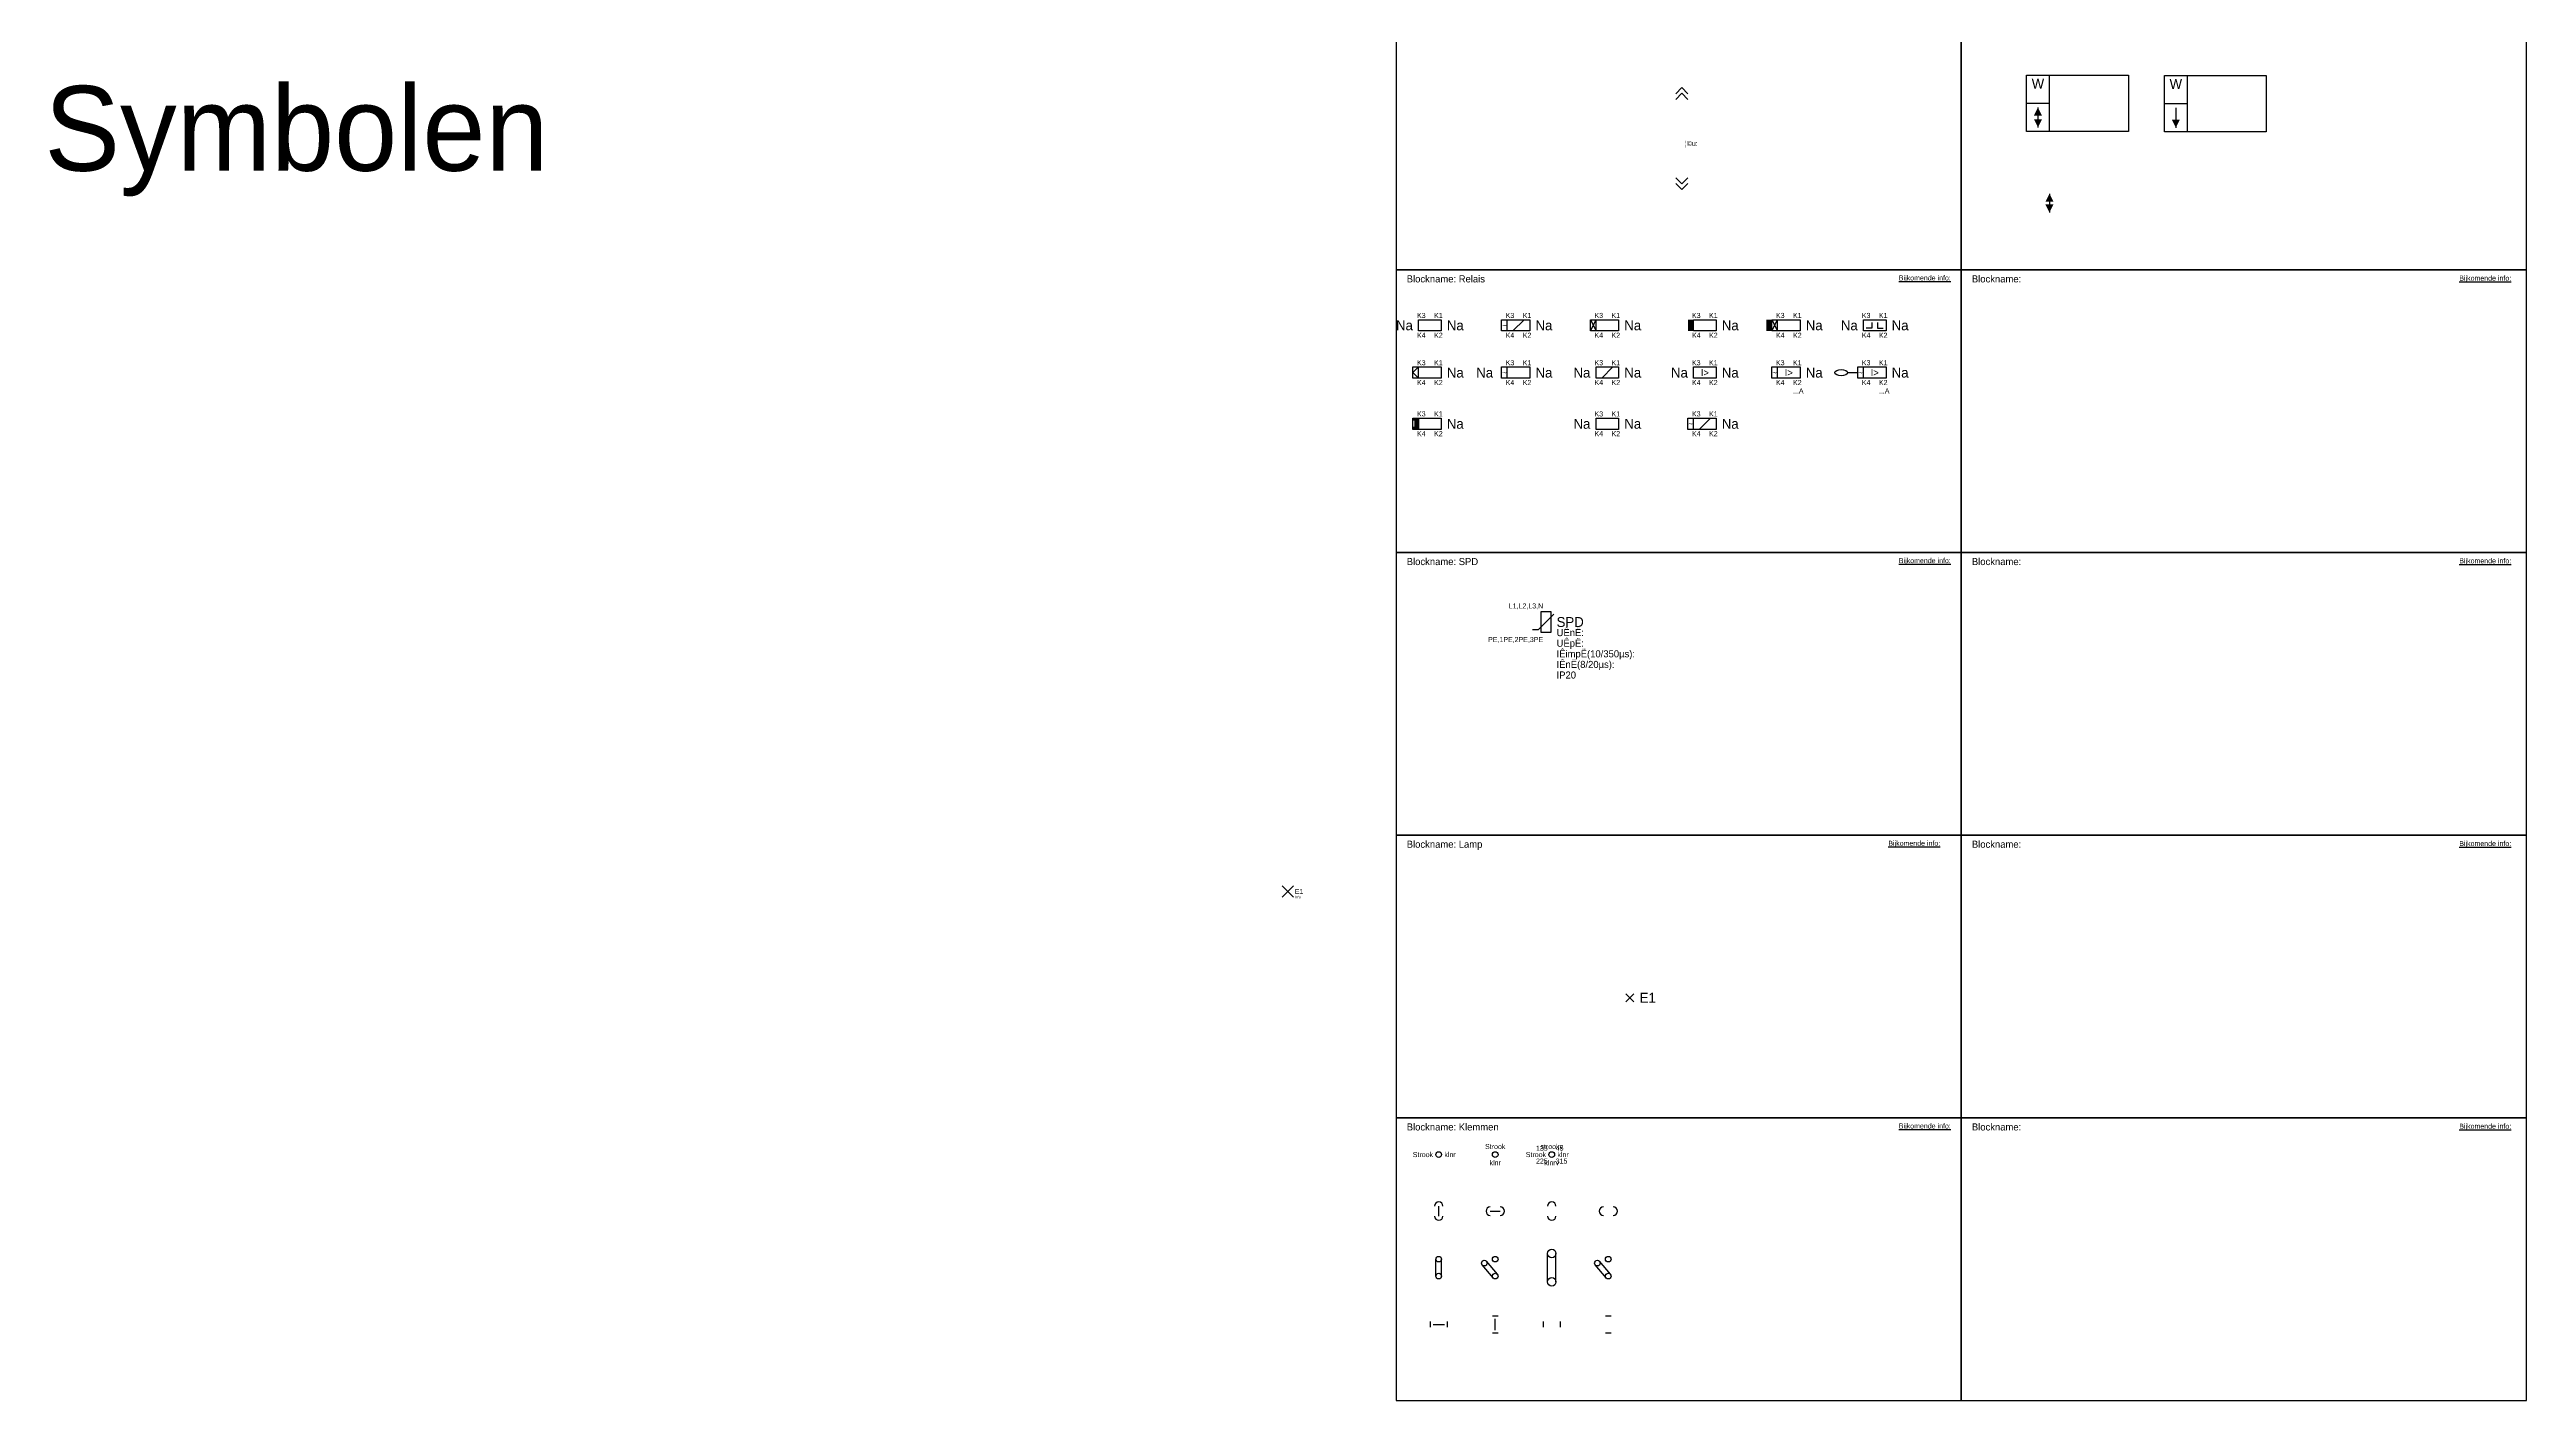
# Model space of a CAD drawing. Header units: millimetres. Extents: x -7152 to 5843, y -5056 to 10205.
# Drawn here: x -477 to 400, y -2 to 478 of the extents above; entities that cross this region are included whole.
import ezdxf
from ezdxf.enums import TextEntityAlignment as Align

# ---------------------------------------------------------------- set-up
doc = ezdxf.new("R2010")
doc.units = ezdxf.units.MM
doc.layers.add('35', color=2, linetype='Continuous')
doc.styles.add('ISOPLUS', font='isoplus')
doc.styles.get("Standard").update_dxf_attribs({"font": 'isoplus.shx'})

# ---------------------------------------------------------------- blocks, each defined once
blk = doc.blocks.new('SPD')
at = {"color": 2}
for p, q in [((-1.75, 0), (1.75, 0)), ((-1.75, -7.5), (-1.75, 0)), ((1.75, 0), (1.75, -7.5)), ((1.75, -7.5), (-1.75, -7.5))]:
    blk.add_line(p, q, dxfattribs=at)
for q in [(-4.75, -6.5), (2.75, -1)]:
    blk.add_line((-2.75, -6.5), q)
at = {"color": 7}
for s, p in [('UÊnË:', (3.75, -7.51)), ('UÊpË:', (3.75, -11.26)), ('IÊimpË(10/350µs):', (3.75, -15.01)), ('IÊnË(8/20µs):', (3.75, -18.76)), ('IP20', (3.75, -22.51))]:
    blk.add_text(s, height=2.5, dxfattribs=at).set_placement(p, align=Align.MIDDLE_LEFT)
at = {"color": 1}
for tag, p in [('INGANG', (-1, 1.94)), ('UITGANG', (-1, -9.96))]:
    blk.add_attdef(tag, text='', height=1.8, dxfattribs=at).set_placement(p, align=Align.MIDDLE_RIGHT)
at = {"color": 2}
blk.add_attdef('NAAM', text='', height=3.5, dxfattribs=at).set_placement((3.75, -3.76), align=Align.MIDDLE_LEFT)
at = {"color": 7}
for tag, p in [('UN', (8, -7.51)), ('UP', (8, -11.26)), ('IN', (21.33, -18.76)), ('IIMP', (26.4, -15.01))]:
    blk.add_attdef(tag, text='', height=2.5, dxfattribs=at).set_placement(p, align=Align.MIDDLE_LEFT)
blk = doc.blocks.new('*U353')
at = {"color": 0}
blk.add_lwpolyline([(-4, 0), (4, 0), (4, -4), (-4, -4)], close=True, dxfattribs=at)
at = {"color": 1, "style": 'ISOPLUS'}
for tag, p in [('KLNRLB', (-1.5, 1.5)), ('KLNRLO', (-1.5, -5.5))]:
    blk.add_attdef(tag, text='', height=1.8, dxfattribs=at).set_placement(p, align=Align.MIDDLE_RIGHT)
blk.add_attdef('KLNRRB', (1.5, 0.6), '', height=1.8, dxfattribs=at)
at = {"color": 2, "style": 'ISOPLUS'}
blk.add_attdef('NAAM_LINKS', text='', height=3.5, dxfattribs=at).set_placement((-6, -2), align=Align.MIDDLE_RIGHT)
at = {"color": 1, "style": 'ISOPLUS'}
blk.add_attdef('KLNRRO', text='', height=1.8, dxfattribs=at).set_placement((1.5, -4.6), align=Align.TOP_LEFT)
at = {"color": 2, "style": 'ISOPLUS'}
blk.add_attdef('NAAM_RECHTS', text='', height=3.5, dxfattribs=at).set_placement((6, -2), align=Align.MIDDLE_LEFT)
blk = doc.blocks.new('*U473')
at = {"color": 1, "linetype": 'Continuous'}
for points in [[(-2.12, 17.5), (0, 19.63), (2.12, 17.5)], [(-2.12, 15.5), (0, 17.63), (2.12, 15.5)], [(-2.12, -12.25), (0, -14.37), (2.12, -12.25)], [(-2.12, -14.25), (0, -16.37), (2.12, -14.25)]]:
    blk.add_lwpolyline(points, dxfattribs=at)
at = {"color": 1, "style": 'ISOPLUS'}
blk.add_text('¦©u:', height=1.8, dxfattribs=at).set_placement((5.65, -0.11), align=Align.MIDDLE_RIGHT)
at = {"color": 2, "linetype": 'Continuous', "style": 'ISOPLUS'}
blk.add_attdef('VOETNAAM', text='', height=3.5, dxfattribs=at).set_placement((2.5, 3.99), align=Align.MIDDLE_LEFT)
at = {"color": 1, "linetype": 'Continuous', "style": 'ISOPLUS'}
blk.add_attdef('IU', (6.65, -1.01), '', height=1.8, dxfattribs=at)
blk = doc.blocks.new('*U354')
at = {"linetype": 'Continuous'}
blk.add_line((-2, -4), (2, 0), dxfattribs=at)
at = {"color": 0, "lineweight": -2}
blk.add_lwpolyline([(-4, -4), (-6, -4), (-6, 0), (-4, 0)], dxfattribs=at)
at = {"color": 0}
blk.add_lwpolyline([(-4, 0), (4, 0), (4, -4), (-4, -4)], close=True, dxfattribs=at)
at = {"color": 1, "lineweight": -2, "style": 'ISOPLUS'}
blk.add_text('~', height=2, dxfattribs=at).set_placement((-5, -2), align=Align.MIDDLE)
at = {"color": 1, "style": 'ISOPLUS'}
for tag, p in [('KLNRLB', (-1.5, 1.5)), ('KLNRLO', (-1.5, -5.5))]:
    blk.add_attdef(tag, text='', height=1.8, dxfattribs=at).set_placement(p, align=Align.MIDDLE_RIGHT)
blk.add_attdef('KLNRRB', (1.5, 0.6), '', height=1.8, dxfattribs=at)
at = {"color": 2}
blk.add_attdef('NAAM_LINKS_', text='', height=3.5, dxfattribs=at).set_placement((-9, -2), align=Align.MIDDLE_RIGHT)
at = {"color": 1, "style": 'ISOPLUS'}
blk.add_attdef('KLNRRO', text='', height=1.8, dxfattribs=at).set_placement((1.5, -4.6), align=Align.TOP_LEFT)
at = {"color": 2, "style": 'ISOPLUS'}
blk.add_attdef('NAAM_RECHTS', text='', height=3.5, dxfattribs=at).set_placement((6, -2), align=Align.MIDDLE_LEFT)
blk = doc.blocks.new('*U355')
at = {"color": 1, "lineweight": -2}
for p, q in [((-6, 0), (-4, -4)), ((-6, -4), (-4, 0))]:
    blk.add_line(p, q, dxfattribs=at)
at = {"color": 0, "lineweight": -2}
blk.add_lwpolyline([(-4, -4), (-6, -4), (-6, 0), (-4, 0)], dxfattribs=at)
at = {"color": 0}
blk.add_lwpolyline([(-4, 0), (4, 0), (4, -4), (-4, -4)], close=True, dxfattribs=at)
at = {"color": 1, "style": 'ISOPLUS'}
for tag, p in [('KLNRLB', (-1.5, 1.5)), ('KLNRLO', (-1.5, -5.5))]:
    blk.add_attdef(tag, text='', height=1.8, dxfattribs=at).set_placement(p, align=Align.MIDDLE_RIGHT)
blk.add_attdef('KLNRRB', (1.5, 0.6), '', height=1.8, dxfattribs=at)
at = {"color": 2}
blk.add_attdef('NAAM_LINKS_', text='', height=3.5, dxfattribs=at).set_placement((-9, -2), align=Align.MIDDLE_RIGHT)
at = {"color": 1, "style": 'ISOPLUS'}
blk.add_attdef('KLNRRO', text='', height=1.8, dxfattribs=at).set_placement((1.5, -4.6), align=Align.TOP_LEFT)
at = {"color": 2, "style": 'ISOPLUS'}
blk.add_attdef('NAAM_RECHTS', text='', height=3.5, dxfattribs=at).set_placement((6, -2), align=Align.MIDDLE_LEFT)
blk = doc.blocks.new('*U356')
at = {"color": 0}
blk.add_lwpolyline([(-4, 0), (4, 0), (4, -4), (-4, -4)], close=True, dxfattribs=at)
at = {"color": 7}
blk.add_solid([(-6, 0), (-4, 0), (-6, -4), (-4, -4)], dxfattribs=at)
at = {"color": 1, "style": 'ISOPLUS'}
for tag, p in [('KLNRLB', (-1.5, 1.5)), ('KLNRLO', (-1.5, -5.5))]:
    blk.add_attdef(tag, text='', height=1.8, dxfattribs=at).set_placement(p, align=Align.MIDDLE_RIGHT)
blk.add_attdef('KLNRRB', (1.5, 0.6), '', height=1.8, dxfattribs=at)
at = {"color": 2}
blk.add_attdef('NAAM_LINKS_', text='', height=3.5, dxfattribs=at).set_placement((-9, -2), align=Align.MIDDLE_RIGHT)
at = {"color": 1}
blk.add_attdef('VERTRAGING', text='', height=1.8, dxfattribs=at).set_placement((1.5, -7.6), align=Align.TOP_LEFT)
at = {"color": 1, "style": 'ISOPLUS'}
blk.add_attdef('KLNRRO', text='', height=1.8, dxfattribs=at).set_placement((1.5, -4.6), align=Align.TOP_LEFT)
at = {"color": 2, "style": 'ISOPLUS'}
blk.add_attdef('NAAM_RECHTS', text='', height=3.5, dxfattribs=at).set_placement((6, -2), align=Align.MIDDLE_LEFT)
blk = doc.blocks.new('*U357')
at = {"color": 1, "lineweight": -2}
for p, q in [((-6, 0), (-4, -4)), ((-6, -4), (-4, 0))]:
    blk.add_line(p, q, dxfattribs=at)
at = {"color": 0, "lineweight": -2}
blk.add_lwpolyline([(-4, -4), (-6, -4), (-6, 0), (-4, 0)], dxfattribs=at)
at = {"color": 0}
blk.add_lwpolyline([(-4, 0), (4, 0), (4, -4), (-4, -4)], close=True, dxfattribs=at)
at = {"color": 7}
blk.add_solid([(-8, 0), (-6, 0), (-8, -4), (-6, -4)], dxfattribs=at)
at = {"color": 1, "style": 'ISOPLUS'}
for tag, p in [('KLNRLB', (-1.5, 1.5)), ('KLNRLO', (-1.5, -5.5))]:
    blk.add_attdef(tag, text='', height=1.8, dxfattribs=at).set_placement(p, align=Align.MIDDLE_RIGHT)
blk.add_attdef('KLNRRB', (1.5, 0.6), '', height=1.8, dxfattribs=at)
at = {"color": 2}
blk.add_attdef('NAAM_LINKS_', text='', height=3.5, dxfattribs=at).set_placement((-9, -2), align=Align.MIDDLE_RIGHT)
at = {"color": 1}
blk.add_attdef('VERTRAGING', text='', height=1.8, dxfattribs=at).set_placement((1.5, -7.6), align=Align.TOP_LEFT)
at = {"color": 1, "style": 'ISOPLUS'}
blk.add_attdef('KLNRRO', text='', height=1.8, dxfattribs=at).set_placement((1.5, -4.6), align=Align.TOP_LEFT)
at = {"color": 2, "style": 'ISOPLUS'}
blk.add_attdef('NAAM_RECHTS', text='', height=3.5, dxfattribs=at).set_placement((6, -2), align=Align.MIDDLE_LEFT)
blk = doc.blocks.new('*U358')
at = {"color": 0}
blk.add_lwpolyline([(-4, 0), (4, 0), (4, -4), (-4, -4)], close=True, dxfattribs=at)
at = {"color": 1}
for points in [[(-1, -1), (-1, -3), (-3, -3)], [(1, -1), (1, -3), (3, -3)]]:
    blk.add_lwpolyline(points, dxfattribs=at)
at = {"color": 1, "style": 'ISOPLUS'}
for tag, p in [('KLNRLB', (-1.5, 1.5)), ('KLNRLO', (-1.5, -5.5))]:
    blk.add_attdef(tag, text='', height=1.8, dxfattribs=at).set_placement(p, align=Align.MIDDLE_RIGHT)
blk.add_attdef('KLNRRB', (1.5, 0.6), '', height=1.8, dxfattribs=at)
at = {"color": 2, "style": 'ISOPLUS'}
blk.add_attdef('NAAM_LINKS', text='', height=3.5, dxfattribs=at).set_placement((-6, -2), align=Align.MIDDLE_RIGHT)
at = {"color": 1, "style": 'ISOPLUS'}
blk.add_attdef('KLNRRO', text='', height=1.8, dxfattribs=at).set_placement((1.5, -4.6), align=Align.TOP_LEFT)
at = {"color": 2, "style": 'ISOPLUS'}
blk.add_attdef('NAAM_RECHTS', text='', height=3.5, dxfattribs=at).set_placement((6, -2), align=Align.MIDDLE_LEFT)
blk = doc.blocks.new('*U359')
at = {"color": 0, "lineweight": -2}
blk.add_lwpolyline([(-4, -4), (-6, -4), (-6, 0), (-4, 0)], dxfattribs=at)
at = {"color": 1, "lineweight": -2}
blk.add_lwpolyline([(-4, 0), (-6, -2), (-4, -4)], dxfattribs=at)
at = {"color": 0}
blk.add_lwpolyline([(-4, 0), (4, 0), (4, -4), (-4, -4)], close=True, dxfattribs=at)
at = {"color": 1, "style": 'ISOPLUS'}
for tag, p in [('KLNRLB', (-1.5, 1.5)), ('KLNRLO', (-1.5, -5.5))]:
    blk.add_attdef(tag, text='', height=1.8, dxfattribs=at).set_placement(p, align=Align.MIDDLE_RIGHT)
blk.add_attdef('KLNRRB', (1.5, 0.6), '', height=1.8, dxfattribs=at)
at = {"color": 2}
blk.add_attdef('NAAM_LINKS_', text='', height=3.5, dxfattribs=at).set_placement((-9, -2), align=Align.MIDDLE_RIGHT)
at = {"color": 1, "style": 'ISOPLUS'}
blk.add_attdef('KLNRRO', text='', height=1.8, dxfattribs=at).set_placement((1.5, -4.6), align=Align.TOP_LEFT)
at = {"color": 2, "style": 'ISOPLUS'}
blk.add_attdef('NAAM_RECHTS', text='', height=3.5, dxfattribs=at).set_placement((6, -2), align=Align.MIDDLE_LEFT)
blk = doc.blocks.new('*U360')
at = {"color": 0, "lineweight": -2}
blk.add_lwpolyline([(-4, -4), (-6, -4), (-6, 0), (-4, 0)], dxfattribs=at)
at = {"color": 0}
blk.add_lwpolyline([(-4, 0), (4, 0), (4, -4), (-4, -4)], close=True, dxfattribs=at)
at = {"color": 1, "lineweight": -2, "style": 'ISOPLUS'}
blk.add_text('~', height=2, dxfattribs=at).set_placement((-5, -2), align=Align.MIDDLE)
at = {"color": 1, "style": 'ISOPLUS'}
for tag, p in [('KLNRLB', (-1.5, 1.5)), ('KLNRLO', (-1.5, -5.5))]:
    blk.add_attdef(tag, text='', height=1.8, dxfattribs=at).set_placement(p, align=Align.MIDDLE_RIGHT)
blk.add_attdef('KLNRRB', (1.5, 0.6), '', height=1.8, dxfattribs=at)
at = {"color": 2}
blk.add_attdef('NAAM_LINKS_', text='', height=3.5, dxfattribs=at).set_placement((-9, -2), align=Align.MIDDLE_RIGHT)
at = {"color": 1, "style": 'ISOPLUS'}
blk.add_attdef('KLNRRO', text='', height=1.8, dxfattribs=at).set_placement((1.5, -4.6), align=Align.TOP_LEFT)
at = {"color": 2, "style": 'ISOPLUS'}
blk.add_attdef('NAAM_RECHTS', text='', height=3.5, dxfattribs=at).set_placement((6, -2), align=Align.MIDDLE_LEFT)
blk = doc.blocks.new('*U361')
at = {"color": 0}
blk.add_line((-2, -4), (2, 0), dxfattribs=at)
blk.add_lwpolyline([(-4, 0), (4, 0), (4, -4), (-4, -4)], close=True, dxfattribs=at)
at = {"color": 1, "style": 'ISOPLUS'}
for tag, p in [('KLNRLB', (-1.5, 1.5)), ('KLNRLO', (-1.5, -5.5))]:
    blk.add_attdef(tag, text='', height=1.8, dxfattribs=at).set_placement(p, align=Align.MIDDLE_RIGHT)
blk.add_attdef('KLNRRB', (1.5, 0.6), '', height=1.8, dxfattribs=at)
at = {"color": 2, "style": 'ISOPLUS'}
blk.add_attdef('NAAM_LINKS', text='', height=3.5, dxfattribs=at).set_placement((-6, -2), align=Align.MIDDLE_RIGHT)
at = {"color": 1, "style": 'ISOPLUS'}
blk.add_attdef('KLNRRO', text='', height=1.8, dxfattribs=at).set_placement((1.5, -4.6), align=Align.TOP_LEFT)
at = {"color": 2, "style": 'ISOPLUS'}
blk.add_attdef('NAAM_RECHTS', text='', height=3.5, dxfattribs=at).set_placement((6, -2), align=Align.MIDDLE_LEFT)
blk = doc.blocks.new('*U362')
at = {"color": 0}
blk.add_lwpolyline([(-4, 0), (4, 0), (4, -4), (-4, -4)], close=True, dxfattribs=at)
at = {"color": 1, "style": 'ISOPLUS'}
for tag, p in [('KLNRLB', (-1.5, 1.5)), ('KLNRLO', (-1.5, -5.5))]:
    blk.add_attdef(tag, text='', height=1.8, dxfattribs=at).set_placement(p, align=Align.MIDDLE_RIGHT)
blk.add_attdef('KLNRRB', (1.5, 0.6), '', height=1.8, dxfattribs=at)
at = {"color": 2, "style": 'ISOPLUS'}
blk.add_attdef('NAAM_LINKS', text='', height=3.5, dxfattribs=at).set_placement((-6, -2), align=Align.MIDDLE_RIGHT)
blk.add_attdef('MEET', text='', height=2.5).set_placement((0, -2), align=Align.MIDDLE_CENTER)
at = {"color": 1, "style": 'ISOPLUS'}
blk.add_attdef('KLNRRO', text='', height=1.8, dxfattribs=at).set_placement((1.5, -4.6), align=Align.TOP_LEFT)
at = {"color": 2, "style": 'ISOPLUS'}
blk.add_attdef('NAAM_RECHTS', text='', height=3.5, dxfattribs=at).set_placement((6, -2), align=Align.MIDDLE_LEFT)
blk = doc.blocks.new('*U363')
at = {"color": 0, "lineweight": -2}
blk.add_lwpolyline([(-4, -4), (-6, -4), (-6, 0), (-4, 0)], dxfattribs=at)
at = {"color": 0}
blk.add_lwpolyline([(-4, 0), (4, 0), (4, -4), (-4, -4)], close=True, dxfattribs=at)
at = {"color": 1, "lineweight": -2, "style": 'ISOPLUS'}
blk.add_text('~', height=2, dxfattribs=at).set_placement((-5, -2), align=Align.MIDDLE)
at = {"color": 1, "style": 'ISOPLUS'}
for tag, p in [('KLNRLB', (-1.5, 1.5)), ('KLNRLO', (-1.5, -5.5))]:
    blk.add_attdef(tag, text='', height=1.8, dxfattribs=at).set_placement(p, align=Align.MIDDLE_RIGHT)
blk.add_attdef('KLNRRB', (1.5, 0.6), '', height=1.8, dxfattribs=at)
at = {"color": 2}
blk.add_attdef('NAAM_LINKS_', text='', height=3.5, dxfattribs=at).set_placement((-9, -2), align=Align.MIDDLE_RIGHT)
blk.add_attdef('MEET', text='', height=2.5).set_placement((0, -2), align=Align.MIDDLE_CENTER)
at = {"color": 1}
blk.add_attdef('WAARDE', text='', height=1.8, dxfattribs=at).set_placement((1.5, -7.6), align=Align.TOP_LEFT)
at = {"color": 1, "style": 'ISOPLUS'}
blk.add_attdef('KLNRRO', text='', height=1.8, dxfattribs=at).set_placement((1.5, -4.6), align=Align.TOP_LEFT)
at = {"color": 2, "style": 'ISOPLUS'}
blk.add_attdef('NAAM_RECHTS', text='', height=3.5, dxfattribs=at).set_placement((6, -2), align=Align.MIDDLE_LEFT)
blk = doc.blocks.new('*U364')
at = {"color": 1, "linetype": 'Continuous'}
blk.add_line((-9.61, -2), (-6, -2), dxfattribs=at)
at = {"color": 0, "lineweight": -2}
blk.add_lwpolyline([(-4, -4), (-6, -4), (-6, 0), (-4, 0)], dxfattribs=at)
at = {"color": 0}
blk.add_lwpolyline([(-4, 0), (4, 0), (4, -4), (-4, -4)], close=True, dxfattribs=at)
at = {"color": 1, "linetype": 'Continuous'}
blk.add_ellipse((-11.86, -2), major_axis=(2.25, 0), ratio=0.5, dxfattribs=at)
at = {"color": 1, "lineweight": -2, "style": 'ISOPLUS'}
blk.add_text('~', height=2, dxfattribs=at).set_placement((-5, -2), align=Align.MIDDLE)
at = {"color": 1, "style": 'ISOPLUS'}
for tag, p in [('KLNRLB', (-1.5, 1.5)), ('KLNRLO', (-1.5, -5.5))]:
    blk.add_attdef(tag, text='', height=1.8, dxfattribs=at).set_placement(p, align=Align.MIDDLE_RIGHT)
blk.add_attdef('KLNRRB', (1.5, 0.6), '', height=1.8, dxfattribs=at)
blk.add_attdef('MEET', text='', height=2.5).set_placement((0, -2), align=Align.MIDDLE_CENTER)
at = {"color": 1}
blk.add_attdef('WAARDE', text='', height=1.8, dxfattribs=at).set_placement((1.5, -7.6), align=Align.TOP_LEFT)
at = {"color": 1, "style": 'ISOPLUS'}
blk.add_attdef('KLNRRO', text='', height=1.8, dxfattribs=at).set_placement((1.5, -4.6), align=Align.TOP_LEFT)
at = {"color": 2, "style": 'ISOPLUS'}
blk.add_attdef('NAAM_RECHTS', text='', height=3.5, dxfattribs=at).set_placement((6, -2), align=Align.MIDDLE_LEFT)
blk = doc.blocks.new('*U365')
h = blk.add_hatch(color=7)
h.dxf.hatch_style = 1
h.paths.add_polyline_path([(-6, -0.75), (-6, 0), (-4, 0), (-4, -4), (-6, -4), (-6, -3.25), (-5.25, -3.25), (-5.25, -0.75)])
at = {"color": 0, "lineweight": -2}
blk.add_lwpolyline([(-4, -4), (-6, -4), (-6, 0), (-4, 0)], dxfattribs=at)
at = {"color": 7}
blk.add_lwpolyline([(-6, 0), (-4, 0), (-4, -4), (-6, -4)], close=True, dxfattribs=at)
at = {"color": 0}
blk.add_lwpolyline([(-4, 0), (4, 0), (4, -4), (-4, -4)], close=True, dxfattribs=at)
at = {"color": 7}
blk.add_lwpolyline([(-6, -3.25), (-5.25, -3.25), (-5.25, -0.75), (-6, -0.75)], dxfattribs=at)
at = {"color": 1, "style": 'ISOPLUS'}
for tag, p in [('KLNRLB', (-1.5, 1.5)), ('KLNRLO', (-1.5, -5.5))]:
    blk.add_attdef(tag, text='', height=1.8, dxfattribs=at).set_placement(p, align=Align.MIDDLE_RIGHT)
blk.add_attdef('KLNRRB', (1.5, 0.6), '', height=1.8, dxfattribs=at)
at = {"color": 2}
blk.add_attdef('NAAM_LINKS_', text='', height=3.5, dxfattribs=at).set_placement((-9, -2), align=Align.MIDDLE_RIGHT)
at = {"color": 1, "style": 'ISOPLUS'}
blk.add_attdef('KLNRRO', text='', height=1.8, dxfattribs=at).set_placement((1.5, -4.6), align=Align.TOP_LEFT)
at = {"color": 2, "style": 'ISOPLUS'}
blk.add_attdef('NAAM_RECHTS', text='', height=3.5, dxfattribs=at).set_placement((6, -2), align=Align.MIDDLE_LEFT)
blk = doc.blocks.new('*U366')
at = {"color": 0}
blk.add_lwpolyline([(-4, 0), (4, 0), (4, -4), (-4, -4)], close=True, dxfattribs=at)
at = {"color": 1, "style": 'ISOPLUS'}
for tag, p in [('KLNRLB', (-1.5, 1.5)), ('KLNRLO', (-1.5, -5.5))]:
    blk.add_attdef(tag, text='', height=1.8, dxfattribs=at).set_placement(p, align=Align.MIDDLE_RIGHT)
blk.add_attdef('KLNRRB', (1.5, 0.6), '', height=1.8, dxfattribs=at)
at = {"color": 2, "style": 'ISOPLUS'}
blk.add_attdef('NAAM_LINKS', text='', height=3.5, dxfattribs=at).set_placement((-6, -2), align=Align.MIDDLE_RIGHT)
at = {"color": 1, "style": 'ISOPLUS'}
blk.add_attdef('KLNRRO', text='', height=1.8, dxfattribs=at).set_placement((1.5, -4.6), align=Align.TOP_LEFT)
at = {"color": 2, "style": 'ISOPLUS'}
blk.add_attdef('NAAM_RECHTS', text='', height=3.5, dxfattribs=at).set_placement((6, -2), align=Align.MIDDLE_LEFT)
blk = doc.blocks.new('*U367')
at = {"linetype": 'Continuous'}
blk.add_line((-2, -4), (2, 0), dxfattribs=at)
at = {"color": 0, "lineweight": -2}
blk.add_lwpolyline([(-4, -4), (-6, -4), (-6, 0), (-4, 0)], dxfattribs=at)
at = {"color": 0}
blk.add_lwpolyline([(-4, 0), (4, 0), (4, -4), (-4, -4)], close=True, dxfattribs=at)
at = {"color": 1, "lineweight": -2, "style": 'ISOPLUS'}
blk.add_text('~', height=2, dxfattribs=at).set_placement((-5, -2), align=Align.MIDDLE)
at = {"color": 1, "style": 'ISOPLUS'}
for tag, p in [('KLNRLB', (-1.5, 1.5)), ('KLNRLO', (-1.5, -5.5))]:
    blk.add_attdef(tag, text='', height=1.8, dxfattribs=at).set_placement(p, align=Align.MIDDLE_RIGHT)
blk.add_attdef('KLNRRB', (1.5, 0.6), '', height=1.8, dxfattribs=at)
at = {"color": 2}
blk.add_attdef('NAAM_LINKS_', text='', height=3.5, dxfattribs=at).set_placement((-9, -2), align=Align.MIDDLE_RIGHT)
at = {"color": 1, "style": 'ISOPLUS'}
blk.add_attdef('KLNRRO', text='', height=1.8, dxfattribs=at).set_placement((1.5, -4.6), align=Align.TOP_LEFT)
at = {"color": 2, "style": 'ISOPLUS'}
blk.add_attdef('NAAM_RECHTS', text='', height=3.5, dxfattribs=at).set_placement((6, -2), align=Align.MIDDLE_LEFT)
blk = doc.blocks.new('*U394')
at = {"color": 0, "linetype": 'Continuous', "lineweight": -2}
blk.add_circle((0, 0), 1, dxfattribs=at)
at = {"color": 1}
blk.add_attdef('STROOK', text='', height=1.8, dxfattribs=at).set_placement((-2, 0), align=Align.MIDDLE_RIGHT)
blk.add_attdef('KLEMNUMMER', text='', height=1.8, dxfattribs=at).set_placement((2, 0), align=Align.MIDDLE_LEFT)
blk = doc.blocks.new('*U395')
at = {"color": 0, "linetype": 'Continuous', "lineweight": -2}
blk.add_circle((0, 0), 1, dxfattribs=at)
at = {"color": 1}
blk.add_attdef('STROOK_V', text='', height=1.8, dxfattribs=at).set_placement((0, 1.4), align=Align.BOTTOM_CENTER)
blk.add_attdef('KLEMNUMMER_V', text='', height=1.8, dxfattribs=at).set_placement((0, -2), align=Align.TOP_CENTER)
blk = doc.blocks.new('*U393')
at = {"color": 0, "linetype": 'Continuous', "lineweight": -2}
blk.add_circle((0, 0), 1, dxfattribs=at)
at = {"color": 1}
blk.add_attdef('STROOK', text='', height=1.8, dxfattribs=at).set_placement((-2, 0), align=Align.MIDDLE_RIGHT)
at = {"color": 1, "linetype": 'Continuous', "ltscale": 15}
blk.add_attdef('KLNR135', text='', height=1.8, dxfattribs=at).set_placement((-1.41, 0.81), align=Align.BOTTOM_RIGHT)
at = {"color": 1}
blk.add_attdef('STROOK_V', text='', height=1.8, dxfattribs=at).set_placement((0, 1.4), align=Align.BOTTOM_CENTER)
at = {"color": 1, "linetype": 'Continuous', "ltscale": 15}
blk.add_attdef('KLNR45', (1.41, 1.41), '', height=1.8, dxfattribs=at)
at = {"color": 1}
blk.add_attdef('KLEMNUMMER', text='', height=1.8, dxfattribs=at).set_placement((2, 0), align=Align.MIDDLE_LEFT)
at = {"color": 1, "linetype": 'Continuous', "ltscale": 15}
blk.add_attdef('KLNR225', text='', height=1.8, dxfattribs=at).set_placement((-1.41, -1.41), align=Align.TOP_RIGHT)
at = {"color": 1}
blk.add_attdef('KLEMNUMMER_V', text='', height=1.8, dxfattribs=at).set_placement((0, -2), align=Align.TOP_CENTER)
at = {"color": 1, "linetype": 'Continuous', "ltscale": 15}
blk.add_attdef('KLNR315', text='', height=1.8, dxfattribs=at).set_placement((1.41, -1.41), align=Align.TOP_LEFT)
blk = doc.blocks.new('*U396')
at = {"linetype": 'Continuous'}
blk.add_line((0, -1.738), (0, 1.738), dxfattribs=at)
at = {"color": 0}
for centre, start, end in [((0, 1.738), 0, 180), ((0, -1.738), 180, 0)]:
    blk.add_arc(centre, 1.5, start, end, dxfattribs=at)
blk.add_attdef('BK_L', text='', height=2.5, dxfattribs=at).set_placement((-2.5, 0), align=Align.MIDDLE_RIGHT)
blk.add_attdef('BK_R', text='', height=2.5, dxfattribs=at).set_placement((2.5, 0), align=Align.MIDDLE_LEFT)
blk = doc.blocks.new('*U397')
at = {"linetype": 'Continuous'}
blk.add_line((-1.738, 0), (1.738, 0), dxfattribs=at)
at = {"color": 0}
for centre, start, end in [((-1.738, 0), 90, 270), ((1.738, 0), 270, 90)]:
    blk.add_arc(centre, 1.5, start, end, dxfattribs=at)
blk.add_attdef('BKHB', text='', height=2.5, dxfattribs=at).set_placement((0, 1.9), align=Align.BOTTOM_CENTER)
blk.add_attdef('BKHO', text='', height=2.5, dxfattribs=at).set_placement((0, -2.5), align=Align.TOP_CENTER)
blk = doc.blocks.new('*U398')
at = {"color": 0}
for centre, start, end in [((0, 1.738), 0, 180), ((0, -1.738), 180, 0)]:
    blk.add_arc(centre, 1.5, start, end, dxfattribs=at)
blk.add_attdef('BK_L', text='', height=2.5, dxfattribs=at).set_placement((-2.5, 0), align=Align.MIDDLE_RIGHT)
blk.add_attdef('BK_R', text='', height=2.5, dxfattribs=at).set_placement((2.5, 0), align=Align.MIDDLE_LEFT)
blk = doc.blocks.new('*U399')
at = {"color": 0}
for centre, start, end in [((-1.738, 0), 90, 270), ((1.738, 0), 270, 90)]:
    blk.add_arc(centre, 1.5, start, end, dxfattribs=at)
blk.add_attdef('BKOHL', text='', height=2.5, dxfattribs=at).set_placement((-4.238, 0), align=Align.MIDDLE_RIGHT)
blk.add_attdef('BKOHR', text='', height=2.5, dxfattribs=at).set_placement((4.238, 0), align=Align.MIDDLE_LEFT)
blk = doc.blocks.new('*U400')
at = {"color": 0}
for p, q in [((-1, -3), (-1, 3)), ((1, -3), (1, 3))]:
    blk.add_line(p, q, dxfattribs=at)
for centre in [(0, 3), (0, -3)]:
    blk.add_circle(centre, 1, dxfattribs=at)
blk.add_attdef('AOB_LK', text='', height=2.5, dxfattribs=at).set_placement((-2, 0), align=Align.MIDDLE_RIGHT)
at = {"color": 1, "linetype": 'Continuous'}
for tag, p in [('KLNRLBK', (-1.6, 4)), ('KLNRLOK', (-1.6, -4))]:
    blk.add_attdef(tag, text='', height=1.8, dxfattribs=at).set_placement(p, align=Align.MIDDLE_RIGHT)
for tag, p in [('KLNRRBK', (1.6, 4)), ('KLNRROK', (1.6, -4))]:
    blk.add_attdef(tag, text='', height=1.8, dxfattribs=at).set_placement(p, align=Align.MIDDLE_LEFT)
at = {"color": 0}
blk.add_attdef('AOB_RK', text='', height=2.5, dxfattribs=at).set_placement((2, 0), align=Align.MIDDLE_LEFT)
blk = doc.blocks.new('*U401')
at = {"color": 0}
for p, q in [((-0.77, -3.64), (-4.62, 0.95)), ((0.77, -2.36), (-3.09, 2.24))]:
    blk.add_line(p, q, dxfattribs=at)
for centre in [(-3.86, 1.6), (0, 3), (0, -3)]:
    blk.add_circle(centre, 1, dxfattribs=at)
blk.add_attdef('AOB_LKO', text='', height=2.5, dxfattribs=at).set_placement((-5.68, 0), align=Align.MIDDLE_RIGHT)
at = {"color": 1, "linetype": 'Continuous'}
for tag, p in [('KLNRLBK', (-1.6, 4)), ('KLNRLOK', (-1.6, -4))]:
    blk.add_attdef(tag, text='', height=1.8, dxfattribs=at).set_placement(p, align=Align.MIDDLE_RIGHT)
for tag, p in [('KLNRRBK', (1.6, 4)), ('KLNRROK', (1.6, -4))]:
    blk.add_attdef(tag, text='', height=1.8, dxfattribs=at).set_placement(p, align=Align.MIDDLE_LEFT)
at = {"color": 0}
blk.add_attdef('AOB_RK', text='', height=2.5, dxfattribs=at).set_placement((2, 0), align=Align.MIDDLE_LEFT)
blk = doc.blocks.new('*U402')
at = {"color": 0}
for p, q in [((-1.5, -5), (-1.5, 5)), ((1.5, -5), (1.5, 5))]:
    blk.add_line(p, q, dxfattribs=at)
for centre in [(0, 5), (0, -5)]:
    blk.add_circle(centre, 1.5, dxfattribs=at)
blk.add_attdef('AOB_LG', text='', height=2.5, dxfattribs=at).set_placement((-2.5, 0), align=Align.MIDDLE_RIGHT)
at = {"color": 1, "linetype": 'Continuous'}
for tag, p in [('KLNRLBG', (-2.1, 5)), ('KLNRLOG', (-2.1, -5))]:
    blk.add_attdef(tag, text='', height=1.8, dxfattribs=at).set_placement(p, align=Align.MIDDLE_RIGHT)
for tag, p in [('KLNRRBG', (2.1, 5)), ('KLNRROG', (2.1, -5))]:
    blk.add_attdef(tag, text='', height=1.8, dxfattribs=at).set_placement(p, align=Align.MIDDLE_LEFT)
at = {"color": 0}
blk.add_attdef('AOB_RG', text='', height=2.5, dxfattribs=at).set_placement((2.5, 0), align=Align.MIDDLE_LEFT)
blk = doc.blocks.new('*U403')
at = {"color": 0}
for p, q in [((-0.77, -3.64), (-4.62, 0.95)), ((0.77, -2.36), (-3.09, 2.24))]:
    blk.add_line(p, q, dxfattribs=at)
for centre in [(-3.86, 1.6), (0, 3), (0, -3), (0, -3)]:
    blk.add_circle(centre, 1, dxfattribs=at)
blk.add_attdef('AOB_LGO', text='', height=2.5, dxfattribs=at).set_placement((-5.68, 0), align=Align.MIDDLE_RIGHT)
at = {"color": 1, "linetype": 'Continuous'}
for tag, p in [('KLNRLBG', (-2.1, 5)), ('KLNRLOG', (-2.1, -5))]:
    blk.add_attdef(tag, text='', height=1.8, dxfattribs=at).set_placement(p, align=Align.MIDDLE_RIGHT)
for tag, p in [('KLNRRBG', (2.1, 5)), ('KLNRROG', (2.1, -5))]:
    blk.add_attdef(tag, text='', height=1.8, dxfattribs=at).set_placement(p, align=Align.MIDDLE_LEFT)
at = {"color": 0}
blk.add_attdef('AOB_RG', text='', height=2.5, dxfattribs=at).set_placement((2.5, 0), align=Align.MIDDLE_LEFT)
blk = doc.blocks.new('*U271')
at = {"color": 2}
for p, q in [((-4, -4), (4, 4)), ((-4, 4), (4, -4))]:
    blk.add_line(p, q, dxfattribs=at)
blk.add_attdef('NAAM', text='', height=3.5, dxfattribs=at).set_placement((5, 0), align=Align.MIDDLE_LEFT)
at = {"color": 1}
blk.add_attdef('BIJKOMENDE', text='', height=1.8, dxfattribs=at).set_placement((5, -3.85), align=Align.MIDDLE_LEFT)
blk = doc.blocks.new('*U418')
at = {"color": 0}
blk.add_lwpolyline([(0, 0), (200, 0), (200, 100), (0, 100)], close=True, dxfattribs=at)
blk.add_text('Blockname:', height=2.5, dxfattribs=at).set_placement((3.74, 98), align=Align.TOP_LEFT)
at = {"color": 0, "linetype": 'Continuous'}
blk.add_text('%%UBijkomende info:', height=1.8, dxfattribs=at).set_placement((176.22, 96.12))
at = {"color": 161, "linetype": 'Continuous', "ltscale": 15, "true_color": 0x8c9ff3}
blk.add_attdef('BLOCKNAME', (22.67, 95.5), '', height=2.5, dxfattribs=at)
blk = doc.blocks.new('*U405')
at = {"color": 0}
for p, q in [((-3, 1), (-3, -1)), ((-2, 0), (2, 0)), ((3, 1), (3, -1))]:
    blk.add_line(p, q, dxfattribs=at)
blk.add_attdef('SHB', text='', height=2.5, dxfattribs=at).set_placement((0.13, 1.5), align=Align.CENTER)
blk.add_attdef('SHO', text='', height=2.5, dxfattribs=at).set_placement((0, -1.5), align=Align.TOP_CENTER)
blk = doc.blocks.new('*U406')
at = {"color": 0}
for p, q in [((-1, 3), (1, 3)), ((0, -2), (0, 2)), ((-1, -3), (1, -3))]:
    blk.add_line(p, q, dxfattribs=at)
blk.add_attdef('SVL', text='', height=2.5, dxfattribs=at).set_placement((-1.5, 0), align=Align.MIDDLE_RIGHT)
blk.add_attdef('SVR', text='', height=2.5, dxfattribs=at).set_placement((1, 0), align=Align.MIDDLE_LEFT)
blk = doc.blocks.new('*U407')
at = {"color": 0}
for p, q in [((-3, 1), (-3, -1)), ((3, 1), (3, -1))]:
    blk.add_line(p, q, dxfattribs=at)
blk.add_attdef('SHB', text='', height=2.5, dxfattribs=at).set_placement((0.13, 1.5), align=Align.CENTER)
blk.add_attdef('SHO', text='', height=2.5, dxfattribs=at).set_placement((0, -1.5), align=Align.TOP_CENTER)
blk = doc.blocks.new('*U408')
at = {"color": 0}
for p, q in [((-1, 3), (1, 3)), ((-1, -3), (1, -3))]:
    blk.add_line(p, q, dxfattribs=at)
blk.add_attdef('SVL', text='', height=2.5, dxfattribs=at).set_placement((-1.5, 0), align=Align.MIDDLE_RIGHT)
blk.add_attdef('SVR', text='', height=2.5, dxfattribs=at).set_placement((1, 0), align=Align.MIDDLE_LEFT)
blk = doc.blocks.new('*U460')
at = {"color": 0}
for p, q in [((-1.41, -1.41), (1.41, 1.41)), ((-1.41, 1.41), (1.41, -1.41))]:
    blk.add_line(p, q, dxfattribs=at)
at = {"color": 2}
blk.add_attdef('NAAML', text='', height=3.5, dxfattribs=at).set_placement((-3.5, 0), align=Align.MIDDLE_RIGHT)
blk.add_attdef('NAAMR', text='', height=3.5, dxfattribs=at).set_placement((3.5, 0), align=Align.MIDDLE_LEFT)
at = {"color": 1}
blk.add_attdef('BIJKOMENDEL', text='', height=1.8, dxfattribs=at).set_placement((-3.5, -4.75), align=Align.RIGHT)
blk.add_attdef('BIJKOMENDER', text='', height=1.8, dxfattribs=at).set_placement((3.5, -3.85), align=Align.MIDDLE_LEFT)
blk = doc.blocks.new('*U461')
at = {"color": 253, "linetype": 'Continuous'}
blk.add_line((-14, -11.5), (-14, -18.5), dxfattribs=at)
blk.add_lwpolyline([(0, 0), (18, 0), (18, -20), (-18, -20), (-18, 0), (0, 0)], dxfattribs=at)
for points in [[(-14, -11.5, 0, 2.85, 0), (-14, -14.34, 0, 0, 0)], [(-14, -18.5, 0, 2.85, 0), (-14, -15.65, 0, 0, 0)]]:
    blk.add_lwpolyline(points, format="xyseb", dxfattribs=at)
at = {"layer": '35', "color": 253}
for p, q in [((-10, 0), (-10, -20)), ((-18, -10), (-10, -10))]:
    blk.add_line(p, q, dxfattribs=at)
at = {"color": 253, "linetype": 'Continuous', "width": 0.8}
blk.add_attdef('NUM', text='', height=2.5, dxfattribs=at).set_placement((-14, -8.57), align=Align.CENTER)
at = {"color": 253, "linetype": 'Continuous', "style": 'ISOPLUS'}
for tag, p in [('KABEL', (4, -3.86)), ('LIJN1', (4, -7.42)), ('LIJN2', (4, -10.99)), ('LIJN3', (4, -15.04)), ('LIJN4', (4, -18.79)), ('BIJKOMENDEINFORMATIE', (-0.09, -26.27)), ('SPANNING', (0, -23.27))]:
    blk.add_attdef(tag, text='', height=2, dxfattribs=at).set_placement(p, align=Align.CENTER)
at = {"layer": '35', "color": 253}
blk.add_text('W', height=3.5, dxfattribs=at).set_placement((-14, -4.79), align=Align.CENTER)
blk = doc.blocks.new('*U458')
at = {"linetype": 'Continuous'}
blk.add_line((-14, -11.5), (-14, -18.5), dxfattribs=at)
blk.add_lwpolyline([(0, 0), (18, 0), (18, -20), (-18, -20), (-18, 0), (0, 0)], dxfattribs=at)
blk.add_lwpolyline([(-14, -18.5, 0, 2.85, 0), (-14, -15.65, 0, 0, 0)], format="xyseb", dxfattribs=at)
at = {"layer": '35', "color": 7}
for p, q in [((-10, 0), (-10, -20)), ((-18, -10), (-10, -10))]:
    blk.add_line(p, q, dxfattribs=at)
at = {"linetype": 'Continuous', "width": 0.8}
blk.add_attdef('NUM', text='', height=2.5, dxfattribs=at).set_placement((-14, -8.57), align=Align.CENTER)
at = {"color": 7, "linetype": 'Continuous', "style": 'ISOPLUS'}
for tag, p in [('KABEL', (4, -3.86)), ('LIJN1', (4, -7.42)), ('LIJN2', (4, -10.99)), ('LIJN3', (4, -15.04)), ('LIJN4', (4, -18.79)), ('BIJKOMENDEINFORMATIE', (-0.09, -26.27)), ('SPANNING', (0, -23.27))]:
    blk.add_attdef(tag, text='', height=2, dxfattribs=at).set_placement(p, align=Align.CENTER)
at = {"layer": '35'}
blk.add_text('W', height=3.5, dxfattribs=at).set_placement((-14, -4.79), align=Align.CENTER)
blk = doc.blocks.new('*U248')
at = {"linetype": 'Continuous'}
blk.add_line((-13.3, -10.92), (-13.3, -17.58), dxfattribs=at)
for points in [[(-13.3, -10.92, 0, 2.85, 0), (-13.3, -13.77, 0, 0, 0)], [(-13.3, -17.58, 0, 2.85, 0), (-13.3, -14.73, 0, 0, 0)]]:
    blk.add_lwpolyline(points, format="xyseb", dxfattribs=at)

msp = doc.modelspace()

# ---------------------------------------------------------------- linework, layer by layer
at = {"color": 110, "linetype": 'Continuous'}
for points in [[(0, 400), (200, 400), (200, 500), (0, 500)], [(0, 300), (200, 300), (200, 400), (0, 400)], [(0, 200), (200, 200), (200, 300), (0, 300)], [(0, 100), (200, 100), (200, 200), (0, 200)], [(0, 0), (200, 0), (200, 100), (0, 100)]]:
    msp.add_lwpolyline(points, close=True, dxfattribs=at)

# ---------------------------------------------------------------- block references
at = {"color": 160, "linetype": 'Continuous'}
for p in [(200, 400), (200, 300), (200, 200), (200, 100), (200, 0)]:
    msp.add_blockref('*U418', p, dxfattribs=at)
at = {"linetype": 'Continuous'}
for name, p in [('*U461', (241.115, 468.857)), ('*U458', (289.918, 468.74)), ('*U473', (101.087, 444.765)), ('*U248', (244.501, 437.809)), ('*U396', (15.051, 66.979)), ('*U398', (55.051, 66.979)), ('*U397', (35.051, 66.979)), ('*U399', (75.051, 66.979)), ('*U402', (55.051, 46.979)), ('*U400', (15.051, 46.979)), ('*U401', (35.051, 46.979)), ('*U403', (75.051, 46.979)), ('*U405', (15.051, 26.916)), ('*U406', (35.051, 26.916)), ('*U407', (55.051, 26.916)), ('*U408', (75.051, 26.916))]:
    msp.add_blockref(name, p, dxfattribs=at)
for name, p, values in [('*U353', (11.921, 382.319), {'NAAM_RECHTS': 'Na', 'NAAM_LINKS': 'Na', 'KLNRRB': 'K1', 'KLNRRO': 'K2', 'KLNRLB': 'K3', 'KLNRLO': 'K4'}), ('*U354', (43.3, 382.319), {'NAAM_RECHTS': 'Na', 'KLNRRB': 'K1', 'KLNRRO': 'K2', 'KLNRLB': 'K3', 'KLNRLO': 'K4'}), ('*U355', (74.726, 382.319), {'NAAM_RECHTS': 'Na', 'KLNRRB': 'K1', 'KLNRRO': 'K2', 'KLNRLB': 'K3', 'KLNRLO': 'K4'}), ('*U356', (109.226, 382.319), {'NAAM_RECHTS': 'Na', 'KLNRRB': 'K1', 'KLNRRO': 'K2', 'KLNRLB': 'K3', 'KLNRLO': 'K4'}), ('*U357', (138.944, 382.319), {'NAAM_RECHTS': 'Na', 'KLNRRB': 'K1', 'KLNRRO': 'K2', 'KLNRLB': 'K3', 'KLNRLO': 'K4'}), ('*U358', (169.345, 382.319), {'NAAM_RECHTS': 'Na', 'NAAM_LINKS': 'Na', 'KLNRRB': 'K1', 'KLNRRO': 'K2', 'KLNRLB': 'K3', 'KLNRLO': 'K4'}), ('*U359', (11.921, 365.59), {'NAAM_RECHTS': 'Na', 'KLNRRB': 'K1', 'KLNRRO': 'K2', 'KLNRLB': 'K3', 'KLNRLO': 'K4'}), ('*U360', (43.3, 365.59), {'NAAM_RECHTS': 'Na', 'NAAM_LINKS_': 'Na', 'KLNRRB': 'K1', 'KLNRRO': 'K2', 'KLNRLB': 'K3', 'KLNRLO': 'K4'}), ('*U361', (74.726, 365.59), {'NAAM_RECHTS': 'Na', 'NAAM_LINKS': 'Na', 'KLNRRB': 'K1', 'KLNRRO': 'K2', 'KLNRLB': 'K3', 'KLNRLO': 'K4'}), ('*U362', (109.226, 365.59), {'NAAM_RECHTS': 'Na', 'NAAM_LINKS': 'Na', 'KLNRRB': 'K1', 'KLNRRO': 'K2', 'KLNRLB': 'K3', 'KLNRLO': 'K4', 'MEET': 'I>'}), ('*U363', (138.944, 365.59), {'NAAM_RECHTS': 'Na', 'KLNRRB': 'K1', 'KLNRRO': 'K2', 'KLNRLB': 'K3', 'KLNRLO': 'K4', 'MEET': 'I>', 'WAARDE': '...A'}), ('*U364', (169.345, 365.59), {'NAAM_RECHTS': 'Na', 'KLNRRB': 'K1', 'KLNRRO': 'K2', 'KLNRLB': 'K3', 'KLNRLO': 'K4', 'MEET': 'I>', 'WAARDE': '...A'}), ('*U365', (11.921, 347.494), {'NAAM_RECHTS': 'Na', 'KLNRRB': 'K1', 'KLNRRO': 'K2', 'KLNRLB': 'K3', 'KLNRLO': 'K4'}), ('*U366', (74.726, 347.494), {'NAAM_RECHTS': 'Na', 'NAAM_LINKS': 'Na', 'KLNRRB': 'K1', 'KLNRRO': 'K2', 'KLNRLB': 'K3', 'KLNRLO': 'K4'}), ('*U367', (109.226, 347.494), {'NAAM_RECHTS': 'Na', 'KLNRRB': 'K1', 'KLNRRO': 'K2', 'KLNRLB': 'K3', 'KLNRLO': 'K4'}), ('SPD', (53.016, 279.13), {'NAAM': 'SPD', 'INGANG': 'L1,L2,L3,N', 'UITGANG': 'PE,1PE,2PE,3PE'})]:
    msp.add_blockref(name, p).add_auto_attribs(values)
at = {"xscale": 0.5, "yscale": 0.5, "zscale": 0.5}
msp.add_blockref('*U271', (-38.331, 180.036), dxfattribs=at).add_auto_attribs({'NAAM': 'E1', 'BIJKOMENDE': 'Info'})
at = {"linetype": 'Continuous'}
for name, p, values in [('*U460', (82.661, 142.474), {'NAAMR': 'E1'}), ('*U394', (15.051, 86.979), {'STROOK': 'Strook', 'KLEMNUMMER': 'klnr'}), ('*U395', (35.051, 86.979), {'STROOK_V': 'Strook', 'KLEMNUMMER_V': 'klnr'}), ('*U393', (55.051, 86.979), {'STROOK': 'Strook', 'KLEMNUMMER': 'klnr', 'STROOK_V': 'strookv', 'KLEMNUMMER_V': 'klnrv', 'KLNR45': '45', 'KLNR135': '135', 'KLNR225': '225', 'KLNR315': '315'})]:
    msp.add_blockref(name, p, dxfattribs=at).add_auto_attribs(values)

# ---------------------------------------------------------------- texts
at = {"color": 7}
msp.add_text('Symbolen', height=30, dxfattribs=at).set_placement((-300, 450), align=Align.MIDDLE_RIGHT)
for s, p in [('Blockname: Relais', (3.742, 398)), ('Blockname: SPD', (3.742, 298)), ('Blockname: Lamp', (3.742, 198)), ('Blockname: Klemmen', (3.742, 98))]:
    msp.add_text(s, height=2.5, dxfattribs=at).set_placement(p, align=Align.TOP_LEFT)
at = {"linetype": 'Continuous', "char_height": 1.8, "attachment_point": 3}
for insert in [(196.27, 398), (196.27, 298), (192.54, 198), (196.27, 98)]:
    msp.add_mtext_dynamic_manual_height_columns('{\\LBijkomende info:}', width=92.06557, gutter_width=9, heights=[0], dxfattribs=dict(at, insert=insert))

doc.saveas('drawing.dxf')
